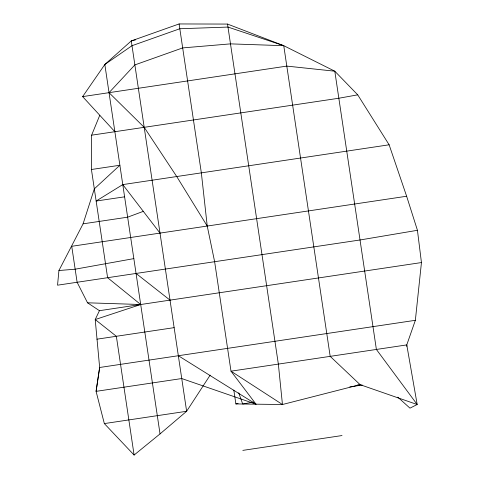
<?xml version="1.0" encoding="UTF-8"?>
<svg xmlns="http://www.w3.org/2000/svg" width="479" height="479" viewBox="0 0 479 479"><rect width="100%" height="100%" fill="white"/><g stroke="black" fill="none" stroke-linecap="round" stroke-linejoin="round"><path stroke-width="0.72" d="M210.149 375.153L186.636 411.281L160.034 433.902L134.102 455.05L104.338 423.586L96.081 391.343L99.644 367.489L95.213 319.547L140.7 304.518L107.601 277.706L91.429 169.5L91.609 135.186L99.764 115.301M91.429 169.5L119.882 165.249L94.321 188.858L83.083 223.837L58.923 270.527L57.552 285.185L360.022 239.979L417.437 230.297L421.448 262.558L415.359 320.307L406.767 344.91L406.845 346.395M421.448 262.558L99.44 310.685L95.213 319.547L116.355 336.282L134.102 455.05M114.87 131.707L82.633 96.614L104.823 64.491L131.282 40.913L179.098 23.95L227.531 24.07L283.754 45.691L334.797 71.197L357.729 94.842L389.128 144.796L406.635 196.246L417.437 230.297M389.128 144.796L122.774 184.601L96.141 201.042L124.606 196.827M143.58 211.257L127.642 217.179L83.083 223.837M135.629 39.823L131.282 40.913L186.636 411.281L104.338 423.586M357.729 94.842L338.839 98.237L91.609 135.186M253.559 402.091L242.697 404.013L238.71 392.834M133.839 258.624L75.161 269.198L58.923 270.527M357.16 385.14L360.118 384.667L417.185 404.516L406.767 344.91L230.992 371.177L214.628 261.708L207.233 226.046L201.348 172.859L179.098 23.95M82.633 96.614L286.807 66.102L334.797 71.197L376.386 349.448L417.185 404.516L409.964 408.144L397.827 397.163M406.635 196.246L71.736 246.296L77.113 282.263L87.537 302.8L99.44 310.685M96.926 339.186L174.134 327.648M415.359 320.307L99.644 367.489L96.087 391.355L181.739 378.542L256.008 404.18L230.992 371.177L282.454 404.516L360.118 384.667L330.187 356.358L283.754 45.691L227.98 27.069L179.811 28.752L132 45.709L104.823 64.491L160.034 433.902M233.818 390.098L235.884 403.923L238.105 403.593M349.742 386.906L362.214 385.044M242.823 450.38L342.018 435.555M235.884 403.923L282.454 404.516L278.353 364.1L227.531 24.07M87.537 302.8L140.7 304.518M283.754 45.691L230.489 43.87L182.673 47.906L134.868 64.91L109.038 92.669L144.197 127.324L176.727 176.541L207.233 226.046M178.332 355.729L256.008 404.18M136.054 273.455L170.021 300.135M122.774 184.601L160.004 233.105"/></g></svg>
